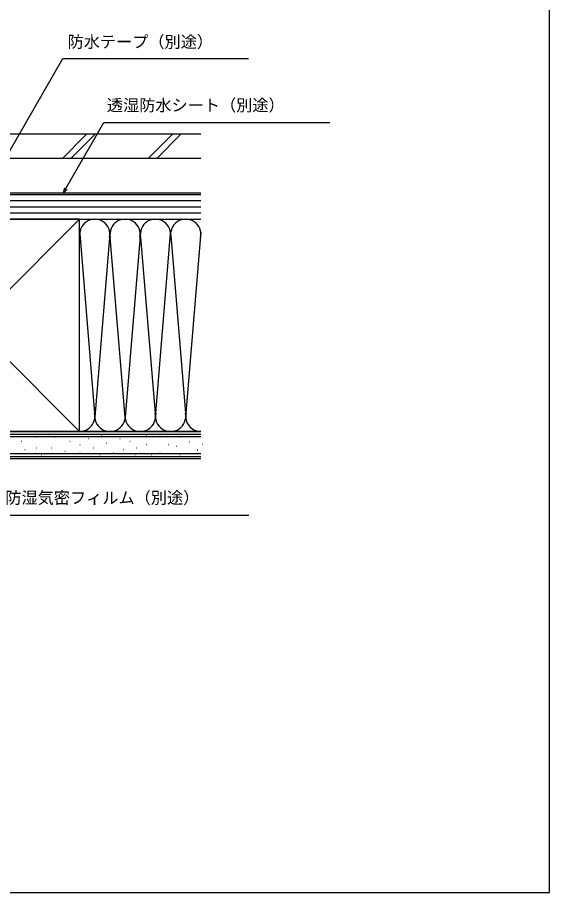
# Model space of a CAD drawing. Units: millimetres, scale not verified. Extents: x -525 to 525, y -785 to 780.
# Drawn here: x 261.7 to 525, y -784.7 to -352 of the extents above; entities that cross this region are included whole.
import ezdxf
from ezdxf.enums import TextEntityAlignment as Align

# ---------------------------------------------------------------- set-up
doc = ezdxf.new("R2010")
doc.units = ezdxf.units.MM
doc.header["$LTSCALE"] = 4
for name, color, linetype in [('0-8_YKK_D', 6, 'Continuous'), ('0-9_YKK_ZWAK', 7, 'Continuous'), ('0-A_YSS_K', 3, 'Continuous'), ('0-B_YSS_KE', 3, 'Continuous')]:
    doc.layers.add(name, color=color, linetype=linetype)
doc.styles.add('ＭＳ ゴシック', font='')
doc.styles.get('ＭＳ ゴシック').set_extended_font_data('MS Gothic')

msp = doc.modelspace()

# ---------------------------------------------------------------- linework, layer by layer
at = {"layer": '0-8_YKK_D'}
for points in [[(245.839, -438.7), (247.114, -436.492), (284.248, -372.173), (376.09, -372.173)], [(284.434, -438.7), (285.709, -436.492), (304.512, -403.924), (416.311, -403.924)], [(286.301, -436.833), (284.434, -438.7), (285.118, -436.15)], [(214.57, -559.2), (216.373, -561.003), (253.45, -598.079), (376.149, -598.079)]]:
    msp.add_lwpolyline(points, dxfattribs=at)
at = {"layer": '0-9_YKK_ZWAK'}
msp.add_lwpolyline([(-525, -784.7), (525, -784.7), (525, 745.3)], dxfattribs=at)
at = {"layer": '0-A_YSS_K'}
for p, q in [((295.961, -409.7), (283.961, -421.7)), ((300.203, -409.7), (288.203, -421.7)), ((338.387, -409.7), (326.387, -421.7)), ((342.63, -409.7), (330.63, -421.7)), ((352.491, -439.7), (239.998, -439.7)), ((352.491, -442.7), (239.998, -442.7)), ((352.491, -445.7), (239.998, -445.7)), ((352.491, -448.7), (239.998, -448.7)), ((187.5, -556.7), (292.5, -451.7)), ((187.5, -451.7), (292.5, -556.7)), ((239.998, -451.7), (352.491, -451.7)), ((292.5, -451.7), (352.494, -451.7)), ((345, -549.581), (352.578, -457.882)), ((292.507, -458.894), (299.842, -547.668)), ((307.342, -460.732), (300, -549.581)), ((315, -549.581), (307.658, -460.732)), ((322.391, -460.145), (315, -549.581)), ((322.661, -460.765), (330, -549.581)), ((330, -549.581), (337.501, -458.807)), ((337.576, -459.732), (345, -549.581)), ((352.494, -558.2), (171, -558.2)), ((292.5, -556.7), (352.494, -556.7)), ((263.7, -561.414), (263.9, -561.414)), ((271.118, -559.266), (271.318, -559.266)), ((280.183, -559.266), (280.383, -559.266)), ((287.601, -561.414), (287.801, -561.414)), ((296.667, -560.09), (296.867, -560.09)), ((303.26, -558.442), (303.46, -558.442)), ((305.732, -562.238), (305.932, -562.238)), ((312.326, -560.09), (312.526, -560.09)), ((317.271, -561.414), (317.471, -561.414)), ((325.512, -558.442), (325.712, -558.442)), ((332.106, -559.266), (332.306, -559.266)), ((341.995, -559.266), (342.195, -559.266)), ((346.619, -561.754), (346.819, -561.754)), ((265.349, -565.535), (265.549, -565.535)), ((271.118, -564.711), (271.318, -564.711)), ((278.535, -564.711), (278.735, -564.711)), ((285.128, -566.359), (285.328, -566.359)), ((292.546, -563.062), (292.746, -563.062)), ((299.139, -564.711), (299.339, -564.711)), ((313.974, -565.535), (314.174, -565.535)), ((320.567, -564.711), (320.767, -564.711)), ((325.512, -563.062), (325.712, -563.062)), ((336.226, -563.062), (336.426, -563.062)), ((340.347, -563.887), (340.547, -563.887)), ((350.709, -565.844), (350.909, -565.844)), ((353.046, -562.923), (353.246, -562.923)), ((352.494, -570.2), (157.5, -570.2)), ((352.494, -567.7), (171, -567.7)), ((273.59, -568.007), (273.79, -568.007)), ((292.546, -567.183), (292.746, -567.183)), ((302.436, -568.007), (302.636, -568.007)), ((309.029, -567.183), (309.229, -567.183)), ((319.743, -568.007), (319.943, -568.007)), ((327.985, -568.007), (328.185, -568.007)), ((332.106, -567.183), (332.306, -567.183)), ((341.995, -568.007), (342.195, -568.007))]:
    msp.add_line(p, q, dxfattribs=at)
for centre, start, end in [((300, -459.2), 348.21668, 191.78379), ((315, -459.2), 348.21668, 191.78379), ((330, -459.2), 348.21668, 191.78379), ((345, -459.2), 348.21644, 191.78379), ((292.5, -549.2), 270, 11.78353), ((307.5, -549.2), 168.21646, 11.78353), ((322.5, -549.2), 168.21646, 11.78353), ((337.5, -549.2), 168.21646, 11.78353), ((352.5, -549.2), 168.21646, 269.9524)]:
    msp.add_arc(centre, 7.5, start, end, dxfattribs=at)
at = {"layer": '0-B_YSS_KE'}
for p, q in [((352.491, -421.7), (184.998, -421.7)), ((251.998, -438.7), (352.491, -438.7)), ((292.5, -465.665), (292.5, -451.7)), ((292.5, -556.7), (292.5, -459.2)), ((352.494, -556.7), (171, -556.7)), ((186.5, -559.2), (352.494, -559.2)), ((352.494, -569.2), (171, -569.2))]:
    msp.add_line(p, q, dxfattribs=at)
for points in [[(352.491, -409.7), (184.998, -409.7), (184.998, -421.7)], [(292.5, -451.7), (187.5, -451.7), (187.5, -556.7), (292.5, -556.7)]]:
    msp.add_lwpolyline(points, dxfattribs=at)

# ---------------------------------------------------------------- texts
at = {"layer": '0-8_YKK_D', "style": 'ＭＳ ゴシック'}
for s, p in [('防水テープ（別途）', (286.514, -368.652)), ('透湿防水シート（別途）', (305.964, -400.026)), ('防湿気密フィルム（別途）', (255.731, -594.154))]:
    msp.add_text(s, height=5.865, dxfattribs=at).set_placement(p, align=Align.BOTTOM_LEFT)

doc.saveas('drawing.dxf')
